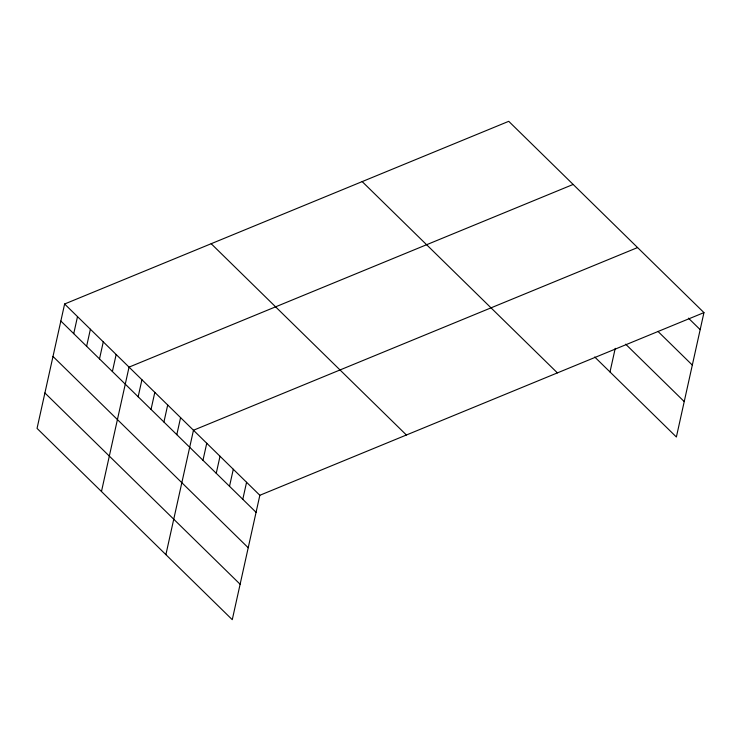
<?xml version="1.0" encoding="UTF-8"?>
<svg xmlns="http://www.w3.org/2000/svg" width="741" height="741" viewBox="0 0 741 741"><rect width="100%" height="100%" fill="white"/><g stroke="black" fill="none" stroke-linecap="round" stroke-linejoin="round"><path stroke-width="1.11" d="M64.624 303.995L37.05 428.391L232.266 619.68L259.841 495.284L703.95 312.609L508.734 121.32L64.624 303.995L259.841 495.284M73.739 333.654L77.509 316.62M86.623 346.279L90.393 329.245M99.507 358.903L103.277 341.87M112.391 371.528L116.161 354.494M101.471 491.515L129.045 367.119L573.154 184.444M138.159 396.778L141.929 379.744M151.044 409.403L154.813 392.369M163.928 422.027L167.698 404.994M176.812 434.652L180.582 417.618M165.891 554.639L193.466 430.243L637.575 247.568M202.969 460.291L206.748 443.257M216.242 473.295L220.021 456.261M229.515 486.309L233.295 469.266M242.789 499.314L246.568 482.28M610 371.963L615.234 348.344M703.95 312.609L676.376 437.005L594.699 356.977M688.463 318.167L700.171 329.643M657.962 331.403L692.316 365.072M625.663 344.185L684.23 401.576M362.182 181.601L557.399 372.89M211.185 243.715L406.401 435.004M60.855 321.029L256.071 512.318M53 356.458L248.216 547.747M44.905 392.962L240.121 584.251"/></g></svg>
